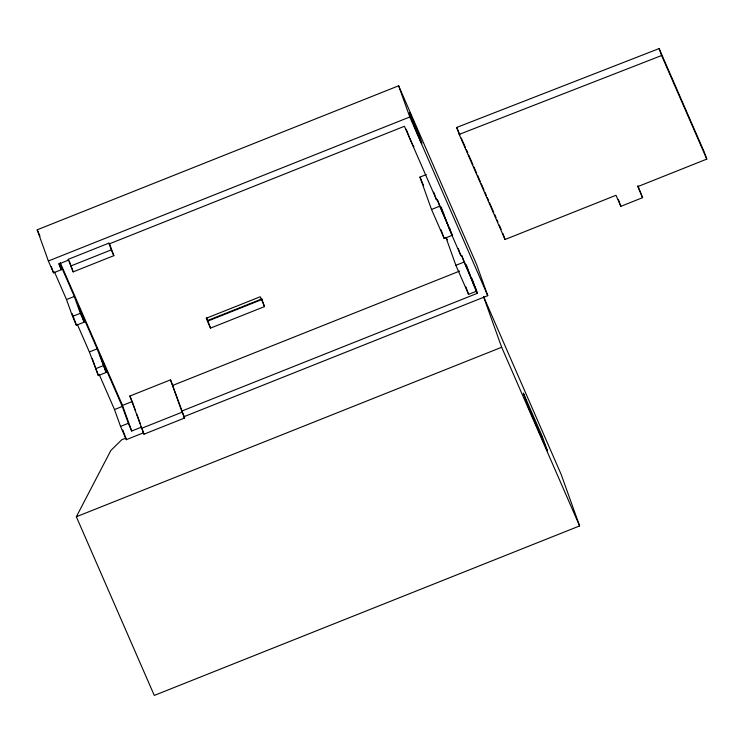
<?xml version="1.0" encoding="UTF-8"?>
<svg xmlns="http://www.w3.org/2000/svg" width="744" height="744" viewBox="0 0 744 744"><rect width="100%" height="100%" fill="white"/><g stroke="black" fill="none" stroke-linecap="round" stroke-linejoin="round"><path stroke-width="1.12" d="M483.665 296.791L561.153 474.393L579.604 525.924L154.287 695.426L76.344 516.755L110.865 450.446L121.774 439.741L126.08 438.03M76.344 516.755L501.661 347.262L483.591 296.8M59.064 263.413L61.324 269.728L53.531 272.834L48.369 260.995L37.2 229.803L398.635 85.793L476.579 264.446L487.748 295.647L183.331 416.947M48.369 260.995L409.805 116.985L398.635 85.793M109.573 243.818L113.823 255.676L73.163 271.876L68.215 259.34L108.875 243.139L109.21 243.911L404.42 126.285L436.486 199.801L437.249 199.494L452.324 235.271L444.196 238.508L431.52 209.464L419.942 177.119L426.266 174.598M70.624 266.064L111.284 249.863L108.875 243.139M77.311 324.319L89.373 351.959L98.357 375.571L106.15 372.474L97.157 348.852L78.148 305.273L84.184 322.124L76.39 325.221L72.54 316.414L66.514 299.562L74.307 296.456L59.929 263.516M72.54 316.414L80.333 313.308L74.307 296.456M431.52 209.464L439.658 206.218L437.249 199.494M89.373 351.959L97.157 348.852M210.496 328.113L207.762 320.469L261.786 298.939L264.52 306.593L210.496 328.113L206.209 318.283L260.233 296.754L264.52 306.593M207.613 321.148L262.446 299.302M95.399 368.801L103.193 365.695M449.925 228.548L449.162 228.854L460.852 255.648L461.615 255.35L476.69 291.127L468.562 294.364L455.886 265.31L445.851 237.28M642.584 197.672L637.766 186.614L706.8 159.104L704.308 152.157L659.119 48.574L456.695 127.447L459.188 134.404L505.036 239.503L616.013 195.281L620.831 206.339L642.584 197.672L637.906 185.693M455.886 265.31L464.024 262.074L461.615 255.35M129.865 396.05L170.525 379.849L184.633 417.998L143.973 434.198L129.865 396.05L132.255 401.537L122.518 405.415L131.697 431.027L141.425 427.149L141.165 426.433M172.915 385.336L459.587 271.104M143.527 432.803L126.313 439.658L120.537 426.414L114.502 409.553L122.286 406.457L100.115 355.613L106.15 372.474M474.291 284.403L473.528 284.701L477.295 293.322L182.085 410.948M120.537 426.414L128.321 423.308L122.286 406.457M141.444 428.386L182.103 412.185L170.525 379.849M459.188 134.404L661.611 55.53L706.8 159.104M456.695 127.447L459.941 134.878M461.327 138.068L465.502 147.619M466.423 149.739L467.818 152.929M468.739 155.05L472.905 164.61M473.835 166.73L476.616 173.101M477.536 175.221L480.317 181.592M481.247 183.712L484.028 190.083M484.949 192.212L486.344 195.393M487.264 197.513L488.659 200.703M489.58 202.824L493.746 212.384M494.676 214.505L496.062 217.685M496.992 219.815L497.922 221.935M499.308 225.116L501.158 229.366M409.805 116.985L487.748 295.647M501.661 347.262L579.604 525.924M439.658 206.218L452.324 235.271M464.024 262.074L476.69 291.127M419.942 177.119L422.332 182.587M422.75 183.563L423.531 185.34M446.372 237.708L447.302 239.828M206.469 317.521L207.762 320.469M111.284 249.863L113.823 255.676M182.103 412.185L184.633 417.998M68.215 259.34L68.55 260.112L58.823 263.99L61.324 269.728M60.255 262.688L122.518 405.415M80.333 313.308L84.184 322.124M128.321 423.308L131.697 431.027M37.2 229.803L39.981 236.183M54.461 271.932L66.514 299.562M99.25 374.604L114.502 409.553M409.842 138.235L411.637 142.467A17.149 0.577 68.3 0 0 413.701 146.856L413.729 146.047M659.119 48.574L661.611 55.53M618.338 199.392L620.831 206.339M502.907 233.542L505.036 239.503M471.938 278.377L477.295 293.322M466.395 264.762L472.561 281.985M472.942 283.064L473.482 284.571M458.295 248.487L460.852 255.648M441.378 207.102L441.731 208.088M442.094 209.101L442.448 210.106M442.782 211.036L443.08 211.854M443.322 212.533L444.401 215.555M444.773 216.578L448.846 227.952M433.752 192.157L436.486 199.801M465.856 286.821L468.562 294.364M441.108 229.887L444.196 238.508M141.909 428.442L143.973 434.198M132.516 402.253L135.613 410.921M136.775 414.166L140.263 423.903M69.304 261.098L73.163 271.876M122.844 429.976L126.313 439.658M92.321 358.72L98.357 375.571M72.242 313.643L76.39 325.221M51.271 266.519L53.531 272.834M421.774 142.839L421.736 143.648A17.149 0.577 68.3 0 1 419.681 139.258L417.505 134.115A16.861 0.567 68.3 0 1 413.85 125.02L412.715 122.072A16.945 0.577 68.3 0 1 409.47 112.781M409.498 112.846A16.861 0.567 68.3 0 1 410.242 113.832L417.617 131.465A16.861 0.567 68.3 0 1 421.736 142.764M409.46 137.324A16.861 0.567 68.3 0 1 406.205 129.242M542.348 436.672L523.339 393.102L528.435 407.34L547.445 450.92L542.348 436.672"/></g></svg>
